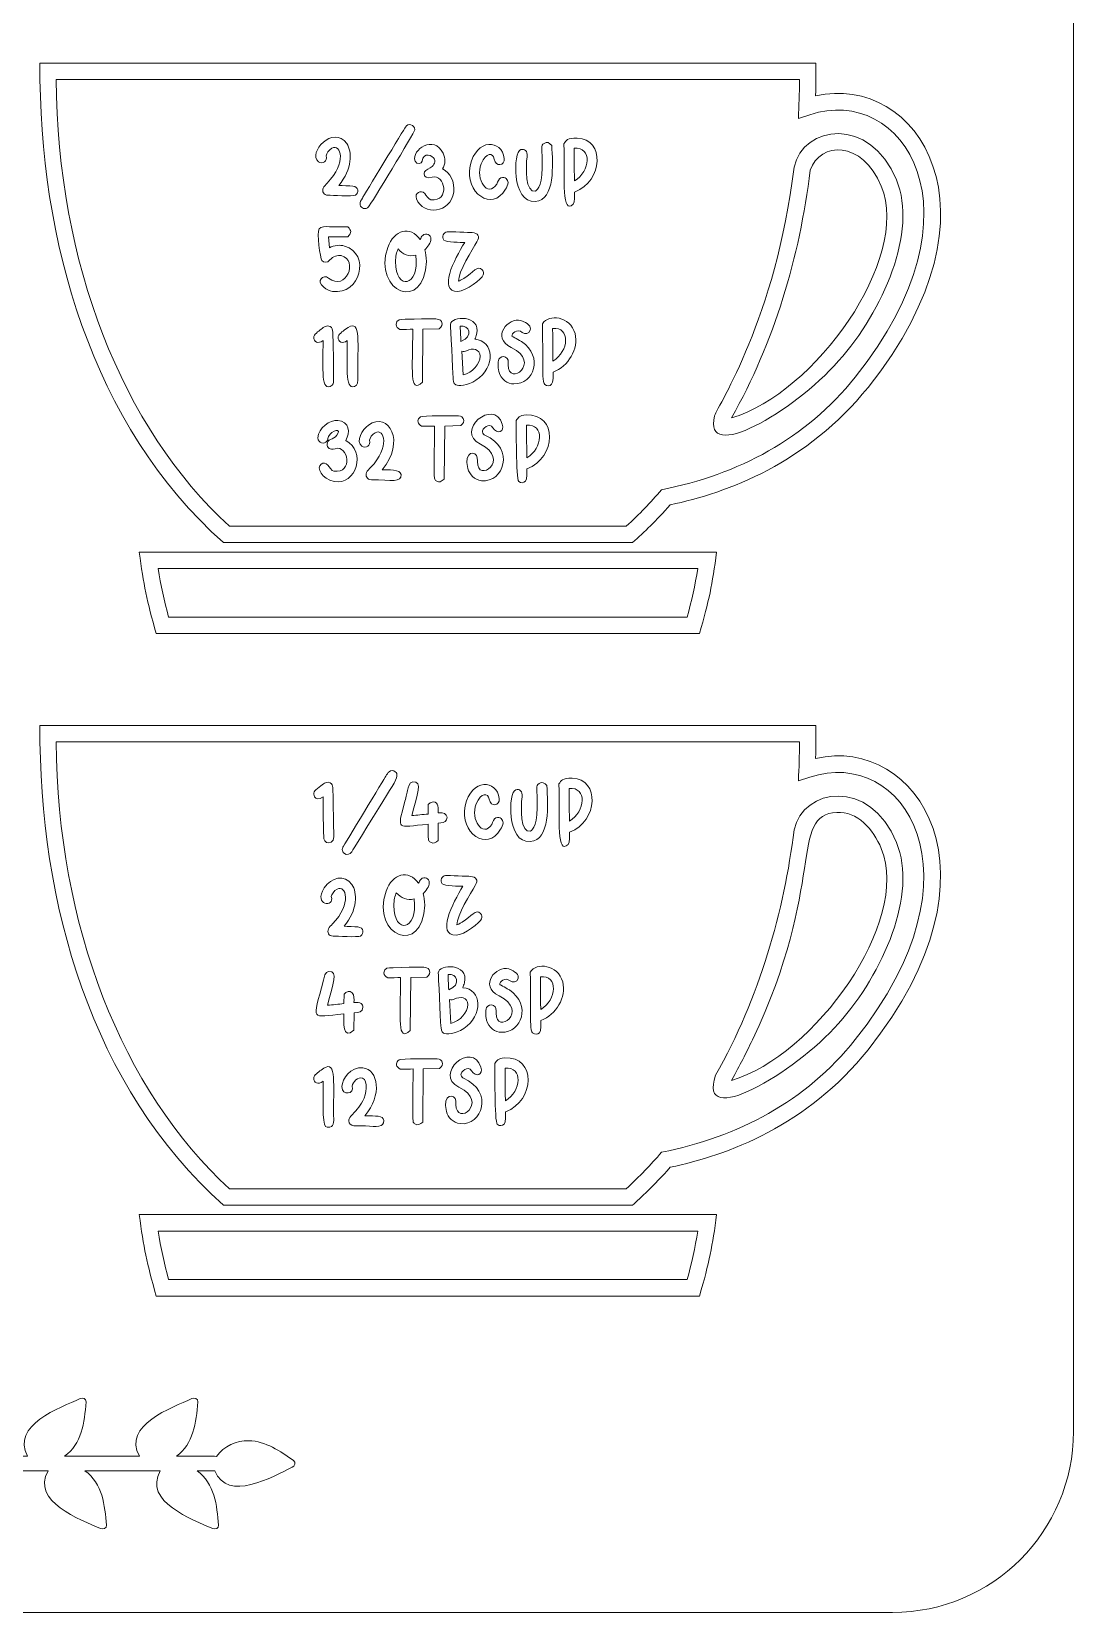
# Model space of a CAD drawing. Header units: inches. Extents: x 22.21 to 28.21, y -15.48 to -9.48.
# Drawn here: x 26.225 to 28.209, y -15.483 to -12.473 of the extents above; entities that cross this region are included whole.
import ezdxf

# ---------------------------------------------------------------- set-up
doc = ezdxf.new("R2010")
doc.units = ezdxf.units.IN
doc.header["$MEASUREMENT"] = 0
doc.layers.add('_U+0421_U+043B_U+043E_U+0439 1', color=7, linetype='Continuous')

# ---------------------------------------------------------------- blocks, each defined once
blk = doc.blocks.new('block 33')
at = {"layer": '_U+0421_U+043B_U+043E_U+0439 1', "color": 7, "lineweight": 9, "true_color": 0xffffff}
for points, knots in [([(27.2388, -12.6865), (27.2424, -12.6806), (27.2453, -12.6751), (27.264, -12.6759), (27.317, -12.677), (27.3138, -12.7576), (27.2591, -12.7786), (27.259, -12.7838), (27.2598, -12.7982), (27.2562, -12.8018), (27.2354, -12.8223), (27.2395, -12.7581), (27.2388, -12.6865)], [0, 0, 0, 0, 1, 1, 1, 2, 2, 2, 3, 3, 3, 4, 4, 4, 4]), ([(27.2587, -12.7575), (27.2896, -12.7393), (27.2926, -12.6919), (27.2582, -12.6953), (27.2582, -12.6968), (27.2586, -12.756), (27.2587, -12.7575)], [0, 0, 0, 0, 1, 1, 1, 2, 2, 2, 2])]:
    blk.add_open_spline(points, degree=3, knots=knots, dxfattribs=at)
blk = doc.blocks.new('block 39')
at = {"layer": '_U+0421_U+043B_U+043E_U+0439 1', "color": 7, "lineweight": 9, "true_color": 0xffffff}
for points, knots in [([(27.2293, -13.9055), (27.2329, -13.8996), (27.2358, -13.8941), (27.2545, -13.8949), (27.3075, -13.896), (27.3043, -13.9766), (27.2496, -13.9976), (27.2495, -14.0028), (27.2502, -14.0172), (27.2467, -14.0208), (27.2259, -14.0413), (27.23, -13.9771), (27.2293, -13.9055)], [0, 0, 0, 0, 1, 1, 1, 2, 2, 2, 3, 3, 3, 4, 4, 4, 4]), ([(27.2492, -13.9765), (27.2801, -13.9584), (27.2831, -13.9109), (27.2487, -13.9144), (27.2487, -13.9159), (27.2491, -13.975), (27.2492, -13.9765)], [0, 0, 0, 0, 1, 1, 1, 2, 2, 2, 2])]:
    blk.add_open_spline(points, degree=3, knots=knots, dxfattribs=at)
blk = doc.blocks.new('block 42')
at = {"layer": '_U+0421_U+043B_U+043E_U+0439 1', "color": 7, "lineweight": 9, "true_color": 0xffffff}
for points, knots in [([(26.9649, -12.869), (26.9663, -12.8663), (26.9675, -12.8631), (26.9697, -12.861), (26.9757, -12.8553), (26.9854, -12.8601), (26.9854, -12.8678), (26.9854, -12.8747), (26.9787, -12.8838), (26.9739, -12.8889), (26.9755, -12.8946), (26.9766, -12.9024), (26.9766, -12.9106), (26.9738, -13.0082), (26.8741, -12.9707), (26.903, -12.8839), (26.9152, -12.8504), (26.9457, -12.842), (26.9649, -12.869)], [0, 0, 0, 0, 1, 1, 1, 2, 2, 2, 3, 3, 3, 4, 4, 4, 5, 5, 5, 6, 6, 6, 6]), ([(26.9226, -12.8869), (26.9201, -12.8924), (26.9179, -12.9017), (26.9179, -12.911), (26.9179, -12.9677), (26.9646, -12.9592), (26.9564, -12.8989), (26.9433, -12.902), (26.9315, -12.8969), (26.9226, -12.8869)], [0, 0, 0, 0, 1, 1, 1, 2, 2, 2, 3, 3, 3, 3])]:
    blk.add_open_spline(points, degree=3, knots=knots, dxfattribs=at)
blk = doc.blocks.new('block 45')
at = {"layer": '_U+0421_U+043B_U+043E_U+0439 1', "color": 7, "lineweight": 9, "true_color": 0xffffff}
for points, knots in [([(26.9617, -14.0949), (26.9631, -14.0923), (26.9644, -14.089), (26.9665, -14.0869), (26.9725, -14.0812), (26.9822, -14.086), (26.9822, -14.0937), (26.9822, -14.1006), (26.9755, -14.1098), (26.9707, -14.1148), (26.9723, -14.1205), (26.9734, -14.1283), (26.9734, -14.1365), (26.9706, -14.2341), (26.8709, -14.1966), (26.8998, -14.1098), (26.912, -14.0763), (26.9425, -14.0679), (26.9617, -14.0949)], [0, 0, 0, 0, 1, 1, 1, 2, 2, 2, 3, 3, 3, 4, 4, 4, 5, 5, 5, 6, 6, 6, 6]), ([(26.9194, -14.1128), (26.9169, -14.1183), (26.9147, -14.1276), (26.9147, -14.1369), (26.9147, -14.1937), (26.9614, -14.1851), (26.9533, -14.1248), (26.9401, -14.128), (26.9283, -14.1228), (26.9194, -14.1128)], [0, 0, 0, 0, 1, 1, 1, 2, 2, 2, 3, 3, 3, 3])]:
    blk.add_open_spline(points, degree=3, knots=knots, dxfattribs=at)
blk = doc.blocks.new('block 46')
at = {"layer": '_U+0421_U+043B_U+043E_U+0439 1', "color": 7, "lineweight": 9, "true_color": 0xffffff}
for points, knots in [([(27.0478, -14.3716), (27.0311, -14.3825), (27.0144, -14.383), (27.0093, -14.3804), (27.0047, -14.3779), (27.0046, -14.3714), (27.0043, -14.3661), (27.0035, -14.3557), (26.9994, -14.2672), (26.9994, -14.2654), (26.9994, -14.2492), (27.0585, -14.2455), (27.0491, -14.2844), (27.0483, -14.2876), (27.0472, -14.2907), (27.0458, -14.2937), (27.0827, -14.296), (27.0856, -14.3466), (27.0478, -14.3716)], [0, 0, 0, 0, 1, 1, 1, 2, 2, 2, 3, 3, 3, 4, 4, 4, 5, 5, 5, 6, 6, 6, 6]), ([(27.0179, -14.2687), (27.018, -14.2734), (27.0188, -14.2868), (27.0192, -14.2979), (27.0443, -14.2879), (27.0347, -14.2655), (27.0179, -14.2687)], [0, 0, 0, 0, 1, 1, 1, 2, 2, 2, 2]), ([(27.0297, -14.3155), (27.0274, -14.3167), (27.024, -14.3172), (27.021, -14.3164), (27.021, -14.3164), (27.0233, -14.3616), (27.0233, -14.3616), (27.0413, -14.3576), (27.0555, -14.3402), (27.0556, -14.3257), (27.0556, -14.3118), (27.0411, -14.3098), (27.0297, -14.3155)], [0, 0, 0, 0, 1, 1, 1, 2, 2, 2, 3, 3, 3, 4, 4, 4, 4])]:
    blk.add_open_spline(points, degree=3, knots=knots, dxfattribs=at)
blk = doc.blocks.new('block 47')
at = {"layer": '_U+0421_U+043B_U+043E_U+0439 1', "color": 7, "lineweight": 9, "true_color": 0xffffff}
for points, knots in [([(27.1949, -14.3562), (27.1948, -14.3614), (27.1955, -14.3758), (27.192, -14.3794), (27.1883, -14.3829), (27.1837, -14.3835), (27.179, -14.3799), (27.1745, -14.3763), (27.1754, -14.3519), (27.1753, -14.3459), (27.1753, -14.3459), (27.175, -14.3039), (27.1746, -14.264), (27.1863, -14.2448), (27.227, -14.2495), (27.2365, -14.2827), (27.2439, -14.312), (27.2238, -14.345), (27.1949, -14.3562)], [0, 0, 0, 0, 1, 1, 1, 2, 2, 2, 3, 3, 3, 4, 4, 4, 5, 5, 5, 6, 6, 6, 6]), ([(27.1939, -14.2729), (27.1939, -14.2744), (27.1943, -14.3335), (27.1945, -14.335), (27.2253, -14.3169), (27.2284, -14.2695), (27.1939, -14.2729)], [0, 0, 0, 0, 1, 1, 1, 2, 2, 2, 2])]:
    blk.add_open_spline(points, degree=3, knots=knots, dxfattribs=at)
blk = doc.blocks.new('block 48')
at = {"layer": '_U+0421_U+043B_U+043E_U+0439 1', "color": 7, "lineweight": 9, "true_color": 0xffffff}
for points, knots in [([(27.1275, -14.5302), (27.1274, -14.5354), (27.1282, -14.5498), (27.1246, -14.5534), (27.121, -14.557), (27.1163, -14.5576), (27.1117, -14.5539), (27.1062, -14.5497), (27.1073, -14.4451), (27.1072, -14.4381), (27.1108, -14.4322), (27.1127, -14.4283), (27.1257, -14.4275), (27.1867, -14.4242), (27.1836, -14.5087), (27.1275, -14.5302)], [0, 0, 0, 0, 1, 1, 1, 2, 2, 2, 3, 3, 3, 4, 4, 4, 5, 5, 5, 5]), ([(27.1266, -14.447), (27.1266, -14.4485), (27.127, -14.5076), (27.1272, -14.5091), (27.1582, -14.4909), (27.1609, -14.4435), (27.1266, -14.447)], [0, 0, 0, 0, 1, 1, 1, 2, 2, 2, 2])]:
    blk.add_open_spline(points, degree=3, knots=knots, dxfattribs=at)
blk = doc.blocks.new('block 58')
at = {"layer": '_U+0421_U+043B_U+043E_U+0439 1', "color": 7, "lineweight": 9, "true_color": 0xffffff}
for points, knots in [([(27.8723, -12.7555), (27.9126, -12.8543), (27.8474, -13.0037), (27.7621, -13.1002), (27.6748, -13.1989), (27.5024, -13.2969), (27.5257, -13.2046), (27.5326, -13.1845), (27.6422, -13.0195), (27.6771, -12.7314), (27.6945, -12.6514), (27.8219, -12.6323), (27.8723, -12.7555)], [0, 0, 0, 0, 1, 1, 1, 2, 2, 2, 3, 3, 3, 4, 4, 4, 4]), ([(27.8433, -12.7673), (27.8075, -12.6796), (27.7261, -12.6827), (27.7079, -12.7369), (27.6876, -12.9033), (27.6394, -13.0639), (27.5579, -13.2088), (27.7163, -13.1618), (27.9004, -12.907), (27.8433, -12.7673)], [0, 0, 0, 0, 1, 1, 1, 2, 2, 2, 3, 3, 3, 3])]:
    blk.add_open_spline(points, degree=3, knots=knots, dxfattribs=at)
blk = doc.blocks.new('block 59')
at = {"layer": '_U+0421_U+043B_U+043E_U+0439 1', "color": 7, "lineweight": 9, "true_color": 0xffffff}
for points, knots in [([(26.2404, -12.533), (26.2404, -12.533), (27.7187, -12.533), (27.7187, -12.533), (27.7189, -12.5535), (27.7191, -12.567), (27.7183, -12.5956), (27.9101, -12.5512), (28.0893, -12.811), (27.8181, -13.1505), (27.703, -13.2946), (27.5498, -13.3516), (27.4413, -13.3741), (27.4138, -13.4052), (27.3927, -13.4252), (27.3693, -13.4462), (27.3693, -13.4462), (26.5899, -13.4462), (26.5899, -13.4462), (26.3398, -13.2237), (26.2379, -12.8704), (26.2404, -12.533)], [0, 0, 0, 0, 1, 1, 1, 2, 2, 2, 3, 3, 3, 4, 4, 4, 5, 5, 5, 6, 6, 6, 7, 7, 7, 7]), ([(27.6854, -12.6385), (27.6865, -12.6131), (27.6875, -12.5927), (27.6876, -12.5643), (27.6876, -12.5643), (26.2715, -12.5643), (26.2715, -12.5643), (26.2732, -12.9112), (26.3966, -13.229), (26.6018, -13.415), (26.6018, -13.415), (27.3573, -13.415), (27.3573, -13.415), (27.3832, -13.3914), (27.403, -13.3705), (27.4248, -13.3455), (27.5704, -13.3164), (27.6994, -13.249), (27.7936, -13.131), (28.0483, -12.8123), (27.8828, -12.572), (27.707, -12.6313), (27.707, -12.6313), (27.6854, -12.6385), (27.6854, -12.6385)], [0, 0, 0, 0, 1, 1, 1, 2, 2, 2, 3, 3, 3, 4, 4, 4, 5, 5, 5, 6, 6, 6, 7, 7, 7, 8, 8, 8, 8])]:
    blk.add_open_spline(points, degree=3, knots=knots, dxfattribs=at)
blk = doc.blocks.new('block 60')
at = {"layer": '_U+0421_U+043B_U+043E_U+0439 1', "color": 7, "lineweight": 9, "true_color": 0xffffff}
for points in [[(26.4295, -13.4643), (26.4295, -13.4643), (27.5297, -13.4643), (27.5297, -13.4643), (27.5213, -13.5255), (27.5153, -13.5572), (27.497, -13.6194), (27.497, -13.6194), (26.4621, -13.6194), (26.4621, -13.6194), (26.444, -13.5576), (26.4379, -13.5261), (26.4295, -13.4643)], [(27.4735, -13.5882), (27.4819, -13.5581), (27.4887, -13.5269), (27.4937, -13.4956), (27.4937, -13.4956), (26.4655, -13.4956), (26.4655, -13.4956), (26.4704, -13.5269), (26.4772, -13.558), (26.4856, -13.5882), (26.4856, -13.5882), (27.4735, -13.5882), (27.4735, -13.5882)]]:
    blk.add_open_spline(points, degree=3, knots=[0, 0, 0, 0, 1, 1, 1, 2, 2, 2, 3, 3, 3, 4, 4, 4, 4], dxfattribs=at)
blk = doc.blocks.new('block 67')
at = {"layer": '_U+0421_U+043B_U+043E_U+0439 1', "color": 7, "lineweight": 9, "true_color": 0xffffff}
for points in [[(27.8723, -14.0171), (27.9126, -14.1158), (27.8474, -14.2652), (27.7621, -14.3618), (27.6773, -14.4576), (27.4916, -14.5654), (27.5276, -14.4605), (27.6113, -14.3135), (27.6585, -14.1467), (27.6771, -13.993), (27.694, -13.9137), (27.8216, -13.8931), (27.8723, -14.0171)], [(27.8433, -14.0289), (27.8281, -13.9916), (27.7974, -13.9575), (27.7587, -13.96), (27.6669, -13.9637), (27.7392, -14.0974), (27.5978, -14.3928), (27.5848, -14.42), (27.5753, -14.4394), (27.5579, -14.4703), (27.7163, -14.4234), (27.9004, -14.1686), (27.8433, -14.0289)]]:
    blk.add_open_spline(points, degree=3, knots=[0, 0, 0, 0, 1, 1, 1, 2, 2, 2, 3, 3, 3, 4, 4, 4, 4], dxfattribs=at)
blk = doc.blocks.new('block 68')
at = {"layer": '_U+0421_U+043B_U+043E_U+0439 1', "color": 7, "lineweight": 9, "true_color": 0xffffff}
for points, knots in [([(26.2404, -13.7946), (26.2404, -13.7946), (27.7187, -13.7946), (27.7187, -13.7946), (27.7189, -13.8151), (27.7191, -13.8286), (27.7183, -13.8572), (27.9113, -13.8122), (28.0885, -14.0735), (27.8181, -14.4121), (27.703, -14.5562), (27.5498, -14.6132), (27.4413, -14.6356), (27.4087, -14.6725), (27.3851, -14.6936), (27.3693, -14.7078), (27.3693, -14.7078), (26.5899, -14.7078), (26.5899, -14.7078), (26.3398, -14.4852), (26.2379, -14.132), (26.2404, -13.7946)], [0, 0, 0, 0, 1, 1, 1, 2, 2, 2, 3, 3, 3, 4, 4, 4, 5, 5, 5, 6, 6, 6, 7, 7, 7, 7]), ([(27.6855, -13.9001), (27.6866, -13.873), (27.6875, -13.8533), (27.6876, -13.8258), (27.6876, -13.8258), (26.2715, -13.8258), (26.2715, -13.8258), (26.2732, -14.1727), (26.3966, -14.4905), (26.6018, -14.6765), (26.6018, -14.6765), (27.3573, -14.6765), (27.3573, -14.6765), (27.3836, -14.6526), (27.4034, -14.6316), (27.4248, -14.6071), (27.5704, -14.578), (27.6994, -14.5105), (27.7936, -14.3926), (28.0473, -14.0751), (27.8839, -13.8334), (27.707, -13.8928), (27.707, -13.8928), (27.6855, -13.9001), (27.6855, -13.9001)], [0, 0, 0, 0, 1, 1, 1, 2, 2, 2, 3, 3, 3, 4, 4, 4, 5, 5, 5, 6, 6, 6, 7, 7, 7, 8, 8, 8, 8])]:
    blk.add_open_spline(points, degree=3, knots=knots, dxfattribs=at)
blk = doc.blocks.new('block 69')
at = {"layer": '_U+0421_U+043B_U+043E_U+0439 1', "color": 7, "lineweight": 9, "true_color": 0xffffff}
for points in [[(26.4295, -14.7259), (26.4295, -14.7259), (27.5297, -14.7259), (27.5297, -14.7259), (27.5216, -14.7848), (27.5158, -14.817), (27.497, -14.881), (27.497, -14.881), (26.4621, -14.881), (26.4621, -14.881), (26.444, -14.8191), (26.4379, -14.7876), (26.4295, -14.7259)], [(27.4735, -14.8497), (27.4819, -14.8196), (27.4887, -14.7885), (27.4937, -14.7571), (27.4937, -14.7571), (26.4655, -14.7571), (26.4655, -14.7571), (26.4704, -14.7884), (26.4772, -14.8196), (26.4856, -14.8497), (26.4856, -14.8497), (27.4735, -14.8497), (27.4735, -14.8497)]]:
    blk.add_open_spline(points, degree=3, knots=[0, 0, 0, 0, 1, 1, 1, 2, 2, 2, 3, 3, 3, 4, 4, 4, 4], dxfattribs=at)
blk = doc.blocks.new('block 88')
at = {"layer": '_U+0421_U+043B_U+043E_U+0439 1', "color": 7, "lineweight": 9, "true_color": 0xffffff}
for points, knots in [([(27.0711, -13.1369), (27.0544, -13.1478), (27.0376, -13.1483), (27.0326, -13.1457), (27.0279, -13.1432), (27.0279, -13.1367), (27.0276, -13.1314), (27.0268, -13.121), (27.0227, -13.0325), (27.0227, -13.0307), (27.0227, -13.0145), (27.0817, -13.0108), (27.0724, -13.0496), (27.0716, -13.0529), (27.0705, -13.056), (27.0691, -13.059), (27.106, -13.0613), (27.1089, -13.1119), (27.0711, -13.1369)], [0, 0, 0, 0, 1, 1, 1, 2, 2, 2, 3, 3, 3, 4, 4, 4, 5, 5, 5, 6, 6, 6, 6]), ([(27.0411, -13.034), (27.0413, -13.0387), (27.042, -13.0521), (27.0425, -13.0632), (27.0676, -13.0532), (27.058, -13.0308), (27.0411, -13.034)], [0, 0, 0, 0, 1, 1, 1, 2, 2, 2, 2]), ([(27.053, -13.0808), (27.0506, -13.082), (27.0472, -13.0825), (27.0442, -13.0817), (27.0442, -13.0817), (27.0465, -13.1269), (27.0465, -13.1269), (27.0646, -13.1229), (27.0787, -13.1055), (27.0789, -13.091), (27.0789, -13.0771), (27.0644, -13.0751), (27.053, -13.0808)], [0, 0, 0, 0, 1, 1, 1, 2, 2, 2, 3, 3, 3, 4, 4, 4, 4])]:
    blk.add_open_spline(points, degree=3, knots=knots, dxfattribs=at)
blk = doc.blocks.new('block 89')
at = {"layer": '_U+0421_U+043B_U+043E_U+0439 1', "color": 7, "lineweight": 9, "true_color": 0xffffff}
for points, knots in [([(27.2182, -13.1215), (27.218, -13.1267), (27.2188, -13.1411), (27.2153, -13.1447), (27.2116, -13.1482), (27.2069, -13.1488), (27.2023, -13.1452), (27.1978, -13.1416), (27.1987, -13.1172), (27.1986, -13.1112), (27.1986, -13.1112), (27.1982, -13.0692), (27.1979, -13.0293), (27.2096, -13.0101), (27.2503, -13.0148), (27.2598, -13.048), (27.2671, -13.0773), (27.2471, -13.1103), (27.2182, -13.1215)], [0, 0, 0, 0, 1, 1, 1, 2, 2, 2, 3, 3, 3, 4, 4, 4, 5, 5, 5, 6, 6, 6, 6]), ([(27.2172, -13.0382), (27.2172, -13.0397), (27.2176, -13.0988), (27.2178, -13.1003), (27.2486, -13.0822), (27.2517, -13.0348), (27.2172, -13.0382)], [0, 0, 0, 0, 1, 1, 1, 2, 2, 2, 2])]:
    blk.add_open_spline(points, degree=3, knots=knots, dxfattribs=at)
blk = doc.blocks.new('block 90')
at = {"layer": '_U+0421_U+043B_U+043E_U+0439 1', "color": 7, "lineweight": 9, "true_color": 0xffffff}
for points, knots in [([(27.1683, -13.3058), (27.1682, -13.311), (27.169, -13.3254), (27.1654, -13.329), (27.1618, -13.3326), (27.1571, -13.3332), (27.1525, -13.3295), (27.147, -13.3253), (27.1481, -13.2207), (27.148, -13.2137), (27.1516, -13.2078), (27.1535, -13.2039), (27.1665, -13.2031), (27.2275, -13.1998), (27.2244, -13.2842), (27.1683, -13.3058)], [0, 0, 0, 0, 1, 1, 1, 2, 2, 2, 3, 3, 3, 4, 4, 4, 5, 5, 5, 5]), ([(27.1674, -13.2226), (27.1674, -13.224), (27.1678, -13.2832), (27.168, -13.2847), (27.199, -13.2665), (27.2017, -13.2191), (27.1674, -13.2226)], [0, 0, 0, 0, 1, 1, 1, 2, 2, 2, 2])]:
    blk.add_open_spline(points, degree=3, knots=knots, dxfattribs=at)

msp = doc.modelspace()

# ---------------------------------------------------------------- linework, layer by layer
at = {"layer": '_U+0421_U+043B_U+043E_U+0439 1', "color": 1, "lineweight": 9, "true_color": 0xff0000}
msp.add_open_spline([(22.2094, -9.8278), (22.2094, -9.8278), (22.2094, -15.1389), (22.2094, -15.1389), (22.2094, -15.3291), (22.3636, -15.4833), (22.5538, -15.4833), (22.5538, -15.4833), (27.8649, -15.4833), (27.8649, -15.4833), (28.0551, -15.4833), (28.2094, -15.3291), (28.2094, -15.1389), (28.2094, -15.1389), (28.2094, -9.8278), (28.2094, -9.8278), (28.2094, -9.6375), (28.0551, -9.4833), (27.8649, -9.4833), (27.8649, -9.4833), (22.5538, -9.4833), (22.5538, -9.4833), (22.3636, -9.4833), (22.2094, -9.6375), (22.2094, -9.8278)], degree=3, knots=[0, 0, 0, 0, 1, 1, 1, 2, 2, 2, 3, 3, 3, 4, 4, 4, 5, 5, 5, 6, 6, 6, 7, 7, 7, 8, 8, 8, 8], dxfattribs=at)
at = {"layer": '_U+0421_U+043B_U+043E_U+0439 1', "color": 7, "lineweight": 9, "true_color": 0xffffff}
for points, knots in [([(26.7856, -12.7095), (26.7861, -12.7057), (26.7907, -12.6982), (26.7966, -12.6951), (26.8137, -12.6862), (26.8255, -12.7225), (26.7877, -12.7616), (26.7855, -12.7639), (26.7813, -12.768), (26.78, -12.771), (26.7773, -12.777), (26.7806, -12.7847), (26.7892, -12.7847), (26.7957, -12.7847), (26.8363, -12.7873), (26.8414, -12.7845), (26.8483, -12.7798), (26.8478, -12.7685), (26.8363, -12.7672), (26.8302, -12.7666), (26.8165, -12.7662), (26.8098, -12.7659), (26.8358, -12.735), (26.8355, -12.7018), (26.8249, -12.6864), (26.7989, -12.6493), (26.7501, -12.7043), (26.7709, -12.7208), (26.7784, -12.7261), (26.789, -12.7196), (26.7856, -12.7095)], [0, 0, 0, 0, 1, 1, 1, 2, 2, 2, 3, 3, 3, 4, 4, 4, 5, 5, 5, 6, 6, 6, 7, 7, 7, 8, 8, 8, 9, 9, 9, 10, 10, 10, 10]), ([(26.8665, -12.807), (26.8693, -12.8039), (26.954, -12.6656), (26.9544, -12.6598), (26.9544, -12.6496), (26.9411, -12.6469), (26.937, -12.6547), (26.9351, -12.6571), (26.8563, -12.7874), (26.8547, -12.79), (26.8521, -12.7942), (26.8496, -12.798), (26.8503, -12.8027), (26.8521, -12.8101), (26.8612, -12.8124), (26.8665, -12.807)], [0, 0, 0, 0, 1, 1, 1, 2, 2, 2, 3, 3, 3, 4, 4, 4, 5, 5, 5, 5]), ([(26.9686, -12.7199), (26.9711, -12.7008), (26.9884, -12.7093), (26.9921, -12.716), (26.9949, -12.7228), (26.989, -12.7297), (26.984, -12.7327), (26.978, -12.7365), (26.9721, -12.7376), (26.9723, -12.7434), (26.9727, -12.7501), (26.9771, -12.7531), (26.9874, -12.7503), (27.0123, -12.7427), (27.0227, -12.7978), (26.985, -12.7932), (26.9809, -12.7927), (26.9761, -12.7845), (26.9735, -12.7815), (26.9663, -12.773), (26.9536, -12.7806), (26.9577, -12.7914), (26.97, -12.8239), (27.0235, -12.8195), (27.0287, -12.7788), (27.0312, -12.759), (27.0221, -12.7423), (27.0074, -12.7345), (27.0134, -12.7254), (27.0135, -12.7149), (27.0085, -12.7044), (26.9917, -12.6692), (26.9474, -12.6975), (26.9552, -12.7195), (26.9578, -12.7267), (26.968, -12.7249), (26.9686, -12.7199)], [0, 0, 0, 0, 1, 1, 1, 2, 2, 2, 3, 3, 3, 4, 4, 4, 5, 5, 5, 6, 6, 6, 7, 7, 7, 8, 8, 8, 9, 9, 9, 10, 10, 10, 11, 11, 11, 12, 12, 12, 12]), ([(27.1274, -12.7731), (27.1295, -12.7696), (27.1323, -12.7646), (27.1323, -12.7605), (27.1323, -12.7549), (27.1269, -12.7483), (27.1187, -12.7514), (27.1139, -12.7531), (27.1135, -12.759), (27.1106, -12.7636), (27.0937, -12.7904), (27.0695, -12.7545), (27.0811, -12.7246), (27.0901, -12.7024), (27.1038, -12.7031), (27.1058, -12.7159), (27.1086, -12.7315), (27.126, -12.7285), (27.125, -12.7144), (27.1209, -12.6786), (27.0718, -12.6748), (27.0598, -12.7286), (27.0491, -12.7797), (27.1023, -12.8176), (27.1274, -12.7731)], [0, 0, 0, 0, 1, 1, 1, 2, 2, 2, 3, 3, 3, 4, 4, 4, 5, 5, 5, 6, 6, 6, 7, 7, 7, 8, 8, 8, 8]), ([(27.184, -12.7964), (27.2227, -12.7934), (27.2174, -12.7263), (27.2156, -12.6896), (27.2108, -12.6849), (27.2071, -12.6818), (27.2008, -12.6858), (27.1939, -12.6903), (27.1974, -12.6934), (27.1974, -12.7324), (27.1974, -12.7715), (27.1845, -12.7766), (27.1845, -12.7766), (27.1651, -12.7818), (27.1658, -12.7313), (27.1685, -12.7112), (27.17, -12.6999), (27.1635, -12.6959), (27.1563, -12.6978), (27.1424, -12.7015), (27.1383, -12.8001), (27.184, -12.7964)], [0, 0, 0, 0, 1, 1, 1, 2, 2, 2, 3, 3, 3, 4, 4, 4, 5, 5, 5, 6, 6, 6, 7, 7, 7, 7]), ([(26.8207, -12.8813), (26.8207, -12.8813), (26.8207, -12.8813), (26.8207, -12.8813), (26.8121, -12.879), (26.8017, -12.8796), (26.7918, -12.8847), (26.7918, -12.8847), (26.7902, -12.864), (26.7902, -12.864), (26.7902, -12.864), (26.827, -12.8637), (26.8271, -12.8637), (26.835, -12.8547), (26.8338, -12.8524), (26.8271, -12.8448), (26.8008, -12.8447), (26.792, -12.8446), (26.792, -12.8446), (26.7848, -12.8446), (26.7758, -12.8432), (26.7721, -12.8488), (26.7677, -12.8555), (26.7743, -12.9051), (26.7774, -12.9089), (26.7809, -12.9133), (26.7876, -12.9139), (26.7927, -12.9078), (26.7985, -12.9011), (26.8078, -12.8983), (26.8142, -12.8996), (26.8482, -12.9079), (26.8233, -12.9687), (26.7904, -12.9424), (26.7799, -12.9336), (26.7654, -12.9483), (26.7813, -12.96), (26.7862, -12.9638), (26.7917, -12.9664), (26.7979, -12.9677), (26.851, -12.9759), (26.871, -12.8961), (26.8207, -12.8813)], [0, 0, 0, 0, 1, 1, 1, 2, 2, 2, 3, 3, 3, 4, 4, 4, 5, 5, 5, 6, 6, 6, 7, 7, 7, 8, 8, 8, 9, 9, 9, 10, 10, 10, 11, 11, 11, 12, 12, 12, 13, 13, 13, 14, 14, 14, 14]), ([(27.0102, -12.8699), (27.0142, -12.8747), (27.0427, -12.8742), (27.0496, -12.8745), (27.0295, -12.9076), (26.9981, -12.9679), (27.0368, -12.9679), (27.0518, -12.9672), (27.0824, -12.9436), (27.0851, -12.9365), (27.0863, -12.9335), (27.0856, -12.9294), (27.0829, -12.9266), (27.0741, -12.9174), (27.0665, -12.9312), (27.0478, -12.9431), (27.0429, -12.9462), (27.0398, -12.9476), (27.0377, -12.9482), (27.0377, -12.9303), (27.064, -12.8878), (27.0729, -12.8733), (27.0792, -12.8628), (27.075, -12.8566), (27.0641, -12.8558), (27.0583, -12.8555), (27.0221, -12.854), (27.0165, -12.8542), (27.0089, -12.8546), (27.0049, -12.8643), (27.0102, -12.8699)], [0, 0, 0, 0, 1, 1, 1, 2, 2, 2, 3, 3, 3, 4, 4, 4, 5, 5, 5, 6, 6, 6, 7, 7, 7, 8, 8, 8, 9, 9, 9, 10, 10, 10, 10]), ([(26.7797, -13.0614), (26.7802, -13.1167), (26.7747, -13.1611), (26.797, -13.1466), (26.8004, -13.1434), (26.7999, -13.1377), (26.7999, -13.1326), (26.7999, -13.1199), (26.7991, -13.0585), (26.7984, -13.0456), (26.7981, -13.0408), (26.7977, -13.0368), (26.7933, -13.0348), (26.7867, -13.0313), (26.7819, -13.0354), (26.776, -13.0399), (26.7708, -13.0439), (26.762, -13.0496), (26.762, -13.0556), (26.762, -13.0633), (26.7698, -13.0688), (26.7797, -13.0614)], [0, 0, 0, 0, 1, 1, 1, 2, 2, 2, 3, 3, 3, 4, 4, 4, 5, 5, 5, 6, 6, 6, 7, 7, 7, 7]), ([(26.8224, -13.0399), (26.8171, -13.0439), (26.8083, -13.0496), (26.8083, -13.0556), (26.8083, -13.0634), (26.8162, -13.0687), (26.826, -13.0614), (26.8265, -13.1167), (26.821, -13.1611), (26.8433, -13.1466), (26.8474, -13.1427), (26.8462, -13.1299), (26.8462, -13.1238), (26.8457, -13.0554), (26.8519, -13.0172), (26.8224, -13.0399)], [0, 0, 0, 0, 1, 1, 1, 2, 2, 2, 3, 3, 3, 4, 4, 4, 5, 5, 5, 5]), ([(26.9691, -13.1408), (26.9691, -13.1408), (26.9702, -13.0397), (26.9702, -13.0397), (26.9702, -13.0397), (27.001, -13.039), (27.001, -13.039), (27.0058, -13.0343), (27.008, -13.0319), (27.0053, -13.0251), (27.0015, -13.0174), (26.9856, -13.0199), (26.9365, -13.0209), (26.9274, -13.021), (26.9194, -13.0207), (26.9191, -13.0305), (26.9191, -13.0355), (26.9223, -13.0374), (26.9262, -13.0403), (26.9302, -13.0402), (26.9468, -13.0398), (26.9507, -13.0397), (26.9506, -13.1196), (26.9438, -13.1632), (26.9691, -13.1408)], [0, 0, 0, 0, 1, 1, 1, 2, 2, 2, 3, 3, 3, 4, 4, 4, 5, 5, 5, 6, 6, 6, 7, 7, 7, 8, 8, 8, 8]), ([(27.1581, -13.0633), (27.1554, -13.0615), (27.1398, -13.0532), (27.1397, -13.053), (27.1385, -13.0478), (27.1496, -13.038), (27.1594, -13.046), (27.1642, -13.0499), (27.1725, -13.049), (27.1745, -13.0418), (27.1772, -13.0346), (27.1696, -13.0276), (27.1567, -13.0234), (27.1333, -13.0162), (27.0988, -13.0548), (27.1384, -13.0744), (27.1976, -13.1036), (27.1326, -13.1506), (27.1326, -13.1075), (27.1326, -13.1009), (27.1333, -13.0959), (27.1277, -13.0929), (27.1225, -13.0901), (27.117, -13.0927), (27.1146, -13.097), (27.1133, -13.0998), (27.1132, -13.1045), (27.1132, -13.1075), (27.1132, -13.1164), (27.1146, -13.1206), (27.1146, -13.1206), (27.1185, -13.1353), (27.1311, -13.144), (27.1433, -13.144), (27.1815, -13.144), (27.2007, -13.0927), (27.1581, -13.0633)], [0, 0, 0, 0, 1, 1, 1, 2, 2, 2, 3, 3, 3, 4, 4, 4, 5, 5, 5, 6, 6, 6, 7, 7, 7, 8, 8, 8, 9, 9, 9, 10, 10, 10, 11, 11, 11, 12, 12, 12, 12]), ([(27.088, -13.2414), (27.0869, -13.2408), (27.0842, -13.2386), (27.0833, -13.2354), (27.0822, -13.2302), (27.097, -13.2164), (27.1033, -13.2273), (27.1111, -13.2408), (27.1269, -13.2354), (27.1212, -13.2204), (27.1053, -13.1698), (27.0294, -13.2339), (27.0795, -13.2588), (27.1386, -13.2878), (27.0738, -13.3348), (27.0738, -13.2919), (27.0738, -13.2901), (27.0738, -13.2868), (27.0736, -13.285), (27.0726, -13.2711), (27.0469, -13.2702), (27.0557, -13.3049), (27.059, -13.3171), (27.0681, -13.3261), (27.0816, -13.3282), (27.1241, -13.3328), (27.1463, -13.2673), (27.088, -13.2414)], [0, 0, 0, 0, 1, 1, 1, 2, 2, 2, 3, 3, 3, 4, 4, 4, 5, 5, 5, 6, 6, 6, 7, 7, 7, 8, 8, 8, 9, 9, 9, 9]), ([(26.8229, -13.2516), (26.8329, -13.2362), (26.8295, -13.2154), (26.808, -13.2136), (26.7924, -13.2119), (26.771, -13.2277), (26.7701, -13.2465), (26.7701, -13.2572), (26.7825, -13.2602), (26.7875, -13.2526), (26.7895, -13.2495), (26.789, -13.2468), (26.7904, -13.244), (26.7962, -13.2314), (26.8168, -13.2277), (26.8063, -13.2416), (26.7991, -13.2509), (26.7876, -13.2485), (26.7876, -13.2588), (26.7876, -13.2656), (26.7926, -13.2701), (26.8029, -13.2673), (26.8277, -13.2597), (26.838, -13.3148), (26.8005, -13.3102), (26.7964, -13.3097), (26.7916, -13.3015), (26.7891, -13.2985), (26.7852, -13.294), (26.7802, -13.2939), (26.7761, -13.2967), (26.7668, -13.303), (26.777, -13.3252), (26.8012, -13.3297), (26.8433, -13.3376), (26.8624, -13.2723), (26.8229, -13.2516)], [0, 0, 0, 0, 1, 1, 1, 2, 2, 2, 3, 3, 3, 4, 4, 4, 5, 5, 5, 6, 6, 6, 7, 7, 7, 8, 8, 8, 9, 9, 9, 10, 10, 10, 11, 11, 11, 12, 12, 12, 12]), ([(26.8925, -13.3076), (26.9376, -13.2539), (26.9055, -13.1961), (26.8662, -13.2222), (26.8539, -13.2312), (26.8418, -13.2531), (26.8535, -13.2625), (26.8611, -13.2678), (26.8717, -13.2613), (26.8683, -13.2511), (26.8688, -13.2474), (26.8734, -13.2399), (26.8792, -13.2368), (26.8963, -13.2279), (26.9082, -13.2642), (26.8704, -13.3032), (26.8681, -13.3056), (26.864, -13.3097), (26.8627, -13.3126), (26.86, -13.3187), (26.8633, -13.3264), (26.8719, -13.3264), (26.911, -13.3264), (26.9294, -13.3328), (26.9283, -13.3166), (26.9276, -13.3059), (26.9036, -13.3081), (26.8925, -13.3076)], [0, 0, 0, 0, 1, 1, 1, 2, 2, 2, 3, 3, 3, 4, 4, 4, 5, 5, 5, 6, 6, 6, 7, 7, 7, 8, 8, 8, 9, 9, 9, 9]), ([(27.0467, -13.2095), (27.0444, -13.2047), (27.0394, -13.2047), (27.0339, -13.2046), (27.0299, -13.2045), (26.9686, -13.2044), (26.9652, -13.2067), (26.9594, -13.2104), (26.9587, -13.2182), (26.9647, -13.2225), (26.9647, -13.2225), (26.9676, -13.2246), (26.9676, -13.2246), (26.9716, -13.2245), (26.9882, -13.2241), (26.9921, -13.2241), (26.9921, -13.2288), (26.9912, -13.3187), (26.992, -13.3233), (26.9926, -13.3262), (26.9936, -13.3273), (26.9955, -13.3288), (27.001, -13.3327), (27.0054, -13.3296), (27.0105, -13.3252), (27.0105, -13.3252), (27.0116, -13.2241), (27.0116, -13.2241), (27.0116, -13.2241), (27.0424, -13.2234), (27.0424, -13.2234), (27.0472, -13.2186), (27.0494, -13.2162), (27.0467, -13.2095)], [0, 0, 0, 0, 1, 1, 1, 2, 2, 2, 3, 3, 3, 4, 4, 4, 5, 5, 5, 6, 6, 6, 7, 7, 7, 8, 8, 8, 9, 9, 9, 10, 10, 10, 11, 11, 11, 11]), ([(26.7797, -13.9304), (26.7797, -13.934), (26.7808, -14.007), (26.7813, -14.0105), (26.7827, -14.0163), (26.7888, -14.0198), (26.7951, -14.0168), (26.8023, -14.0121), (26.8001, -14.0056), (26.7997, -13.9799), (26.7994, -13.9615), (26.799, -13.9257), (26.7984, -13.9145), (26.7982, -13.9116), (26.7979, -13.9079), (26.7959, -13.9057), (26.7931, -13.9025), (26.7878, -13.9011), (26.7825, -13.9042), (26.779, -13.9064), (26.7648, -13.917), (26.7628, -13.9207), (26.7614, -13.924), (26.7619, -13.927), (26.7637, -13.93), (26.7665, -13.9344), (26.7723, -13.9359), (26.7797, -13.9304)], [0, 0, 0, 0, 1, 1, 1, 2, 2, 2, 3, 3, 3, 4, 4, 4, 5, 5, 5, 6, 6, 6, 7, 7, 7, 8, 8, 8, 9, 9, 9, 9]), ([(26.8284, -14.0396), (26.8333, -14.0385), (26.836, -14.0324), (26.8391, -14.0274), (26.9172, -13.9005), (26.9276, -13.891), (26.9173, -13.8824), (26.914, -13.8798), (26.9095, -13.8795), (26.9055, -13.8826), (26.9033, -13.8843), (26.9011, -13.8882), (26.8996, -13.8906), (26.8979, -13.8934), (26.8189, -14.0232), (26.8176, -14.0264), (26.8162, -14.0294), (26.8164, -14.0306), (26.8167, -14.0327), (26.8178, -14.0374), (26.8222, -14.041), (26.8284, -14.0396)], [0, 0, 0, 0, 1, 1, 1, 2, 2, 2, 3, 3, 3, 4, 4, 4, 5, 5, 5, 6, 6, 6, 7, 7, 7, 7]), ([(26.9799, -13.9824), (26.9799, -13.9856), (26.9797, -14.0097), (26.9809, -14.0125), (26.9816, -14.0143), (26.9829, -14.0158), (26.9844, -14.0169), (26.9907, -14.0208), (26.9944, -14.0175), (26.9991, -14.0132), (26.9991, -14.0132), (26.9993, -13.9804), (26.9993, -13.9804), (27.0056, -13.9797), (27.013, -13.9797), (27.0152, -13.9739), (27.018, -13.9676), (27.0137, -13.961), (27.0069, -13.9605), (27.0052, -13.9605), (27.0038, -13.9605), (26.9992, -13.961), (26.9992, -13.9582), (26.9993, -13.9544), (26.9991, -13.9515), (26.9985, -13.9407), (26.9908, -13.9351), (26.9802, -13.9449), (26.9802, -13.9449), (26.98, -13.963), (26.98, -13.963), (26.97, -13.964), (26.9585, -13.9652), (26.9489, -13.966), (26.9591, -13.9242), (26.9706, -13.9005), (26.9508, -13.902), (26.9439, -13.9025), (26.9427, -13.9118), (26.9409, -13.9185), (26.9392, -13.9252), (26.9372, -13.9329), (26.935, -13.9415), (26.9213, -13.9962), (26.9188, -13.9878), (26.9799, -13.9824)], [0, 0, 0, 0, 1, 1, 1, 2, 2, 2, 3, 3, 3, 4, 4, 4, 5, 5, 5, 6, 6, 6, 7, 7, 7, 8, 8, 8, 9, 9, 9, 10, 10, 10, 11, 11, 11, 12, 12, 12, 13, 13, 13, 14, 14, 14, 15, 15, 15, 15]), ([(27.1179, -13.9921), (27.12, -13.9886), (27.1228, -13.9837), (27.1228, -13.9796), (27.1228, -13.9739), (27.1174, -13.9673), (27.1092, -13.9704), (27.1044, -13.9722), (27.104, -13.978), (27.1011, -13.9827), (27.0842, -14.0094), (27.06, -13.9736), (27.0716, -13.9436), (27.0806, -13.9214), (27.0943, -13.9221), (27.0963, -13.935), (27.0991, -13.9505), (27.1165, -13.9475), (27.1155, -13.9335), (27.1114, -13.8977), (27.0623, -13.8938), (27.0503, -13.9476), (27.0396, -13.9987), (27.0928, -14.0366), (27.1179, -13.9921)], [0, 0, 0, 0, 1, 1, 1, 2, 2, 2, 3, 3, 3, 4, 4, 4, 5, 5, 5, 6, 6, 6, 7, 7, 7, 8, 8, 8, 8]), ([(27.1744, -14.0154), (27.2132, -14.0124), (27.2079, -13.9453), (27.2061, -13.9087), (27.2013, -13.9039), (27.1976, -13.9009), (27.1913, -13.9048), (27.1844, -13.9093), (27.1879, -13.9125), (27.1879, -13.9514), (27.1879, -13.9905), (27.175, -13.9956), (27.175, -13.9956), (27.1556, -14.0009), (27.1563, -13.9503), (27.159, -13.9302), (27.1605, -13.9189), (27.154, -13.9149), (27.1468, -13.9168), (27.1329, -13.9205), (27.1288, -14.0192), (27.1744, -14.0154)], [0, 0, 0, 0, 1, 1, 1, 2, 2, 2, 3, 3, 3, 4, 4, 4, 5, 5, 5, 6, 6, 6, 7, 7, 7, 7]), ([(26.7955, -14.1203), (26.796, -14.1165), (26.8006, -14.109), (26.8065, -14.1059), (26.8236, -14.097), (26.8354, -14.1334), (26.7976, -14.1724), (26.7954, -14.1747), (26.7912, -14.1788), (26.79, -14.1818), (26.7872, -14.1878), (26.7905, -14.1955), (26.7991, -14.1955), (26.8055, -14.1955), (26.8462, -14.1981), (26.8513, -14.1953), (26.8582, -14.1906), (26.8577, -14.1793), (26.8462, -14.178), (26.8404, -14.1775), (26.8261, -14.177), (26.8198, -14.1767), (26.8457, -14.1458), (26.8454, -14.1126), (26.8348, -14.0972), (26.821, -14.0775), (26.7948, -14.0832), (26.7819, -14.1038), (26.7604, -14.1382), (26.8025, -14.1412), (26.7955, -14.1203)], [0, 0, 0, 0, 1, 1, 1, 2, 2, 2, 3, 3, 3, 4, 4, 4, 5, 5, 5, 6, 6, 6, 7, 7, 7, 8, 8, 8, 9, 9, 9, 10, 10, 10, 10]), ([(27.007, -14.0958), (27.0111, -14.1006), (27.0395, -14.1002), (27.0464, -14.1004), (27.0263, -14.1335), (26.9949, -14.1938), (27.0337, -14.1938), (27.0486, -14.1931), (27.0792, -14.1696), (27.0819, -14.1624), (27.0831, -14.1594), (27.0824, -14.1553), (27.0797, -14.1525), (27.0709, -14.1433), (27.0633, -14.1572), (27.0446, -14.169), (27.0397, -14.1722), (27.0366, -14.1735), (27.0346, -14.1742), (27.0346, -14.1562), (27.0609, -14.1137), (27.0697, -14.0992), (27.076, -14.0887), (27.0718, -14.0825), (27.061, -14.0818), (27.0551, -14.0814), (27.0189, -14.0799), (27.0133, -14.0802), (27.0057, -14.0805), (27.0017, -14.0902), (27.007, -14.0958)], [0, 0, 0, 0, 1, 1, 1, 2, 2, 2, 3, 3, 3, 4, 4, 4, 5, 5, 5, 6, 6, 6, 7, 7, 7, 8, 8, 8, 9, 9, 9, 10, 10, 10, 10]), ([(26.8194, -14.3435), (26.8196, -14.3574), (26.816, -14.3952), (26.8386, -14.3743), (26.8386, -14.3743), (26.8388, -14.3415), (26.8388, -14.3415), (26.8476, -14.3405), (26.8556, -14.3404), (26.8556, -14.3311), (26.8556, -14.3253), (26.852, -14.3205), (26.8387, -14.3221), (26.8387, -14.316), (26.8395, -14.3076), (26.8354, -14.3035), (26.83, -14.2986), (26.8247, -14.3015), (26.8197, -14.3061), (26.8197, -14.3061), (26.8195, -14.3241), (26.8195, -14.3241), (26.8095, -14.3251), (26.7979, -14.3263), (26.7884, -14.3272), (26.7987, -14.285), (26.81, -14.2616), (26.7903, -14.2631), (26.7834, -14.2637), (26.7821, -14.2729), (26.7804, -14.2796), (26.7592, -14.3611), (26.7552, -14.3492), (26.8194, -14.3435)], [0, 0, 0, 0, 1, 1, 1, 2, 2, 2, 3, 3, 3, 4, 4, 4, 5, 5, 5, 6, 6, 6, 7, 7, 7, 8, 8, 8, 9, 9, 9, 10, 10, 10, 11, 11, 11, 11]), ([(26.9458, -14.3755), (26.9458, -14.3755), (26.9469, -14.2744), (26.9469, -14.2744), (26.9469, -14.2744), (26.9777, -14.2737), (26.9777, -14.2737), (26.9825, -14.269), (26.9848, -14.2666), (26.9821, -14.2598), (26.9782, -14.2521), (26.9623, -14.2546), (26.9132, -14.2556), (26.9041, -14.2557), (26.8962, -14.2554), (26.8958, -14.2652), (26.8958, -14.2703), (26.899, -14.2721), (26.9029, -14.275), (26.9069, -14.2749), (26.9235, -14.2745), (26.9274, -14.2744), (26.9273, -14.3543), (26.9205, -14.3979), (26.9458, -14.3755)], [0, 0, 0, 0, 1, 1, 1, 2, 2, 2, 3, 3, 3, 4, 4, 4, 5, 5, 5, 6, 6, 6, 7, 7, 7, 8, 8, 8, 8]), ([(27.1348, -14.298), (27.1321, -14.2962), (27.1165, -14.2879), (27.1164, -14.2877), (27.1152, -14.2825), (27.1263, -14.2727), (27.1361, -14.2807), (27.1409, -14.2846), (27.1493, -14.2837), (27.1513, -14.2765), (27.1539, -14.2693), (27.1463, -14.2623), (27.1335, -14.2581), (27.11, -14.2509), (27.0755, -14.2895), (27.1151, -14.3091), (27.1743, -14.3383), (27.1093, -14.3853), (27.1093, -14.3422), (27.1093, -14.3356), (27.11, -14.3306), (27.1044, -14.3276), (27.0992, -14.3248), (27.0937, -14.3274), (27.0914, -14.3317), (27.09, -14.3345), (27.09, -14.3392), (27.09, -14.3422), (27.09, -14.3511), (27.0913, -14.3553), (27.0913, -14.3553), (27.0952, -14.37), (27.1078, -14.3787), (27.12, -14.3787), (27.1582, -14.3787), (27.1774, -14.3274), (27.1348, -14.298)], [0, 0, 0, 0, 1, 1, 1, 2, 2, 2, 3, 3, 3, 4, 4, 4, 5, 5, 5, 6, 6, 6, 7, 7, 7, 8, 8, 8, 9, 9, 9, 10, 10, 10, 11, 11, 11, 12, 12, 12, 12]), ([(27.0472, -14.4658), (27.0461, -14.4653), (27.0434, -14.463), (27.0425, -14.4599), (27.0414, -14.4546), (27.0562, -14.4408), (27.0625, -14.4518), (27.0703, -14.4653), (27.0861, -14.4598), (27.0804, -14.4448), (27.0645, -14.3942), (26.9886, -14.4583), (27.0387, -14.4832), (27.0978, -14.5123), (27.033, -14.5593), (27.033, -14.5163), (27.033, -14.5145), (27.033, -14.5112), (27.0328, -14.5094), (27.0318, -14.4956), (27.0061, -14.4946), (27.0149, -14.5294), (27.0182, -14.5415), (27.0273, -14.5505), (27.0408, -14.5526), (27.0833, -14.5572), (27.1055, -14.4917), (27.0472, -14.4658)], [0, 0, 0, 0, 1, 1, 1, 2, 2, 2, 3, 3, 3, 4, 4, 4, 5, 5, 5, 6, 6, 6, 7, 7, 7, 8, 8, 8, 9, 9, 9, 9]), ([(26.776, -14.4505), (26.7708, -14.4545), (26.762, -14.4602), (26.762, -14.4662), (26.762, -14.474), (26.7699, -14.4793), (26.7797, -14.472), (26.7804, -14.5513), (26.7783, -14.5617), (26.7925, -14.5593), (26.8023, -14.5576), (26.7999, -14.5448), (26.7999, -14.5344), (26.7994, -14.466), (26.8056, -14.4278), (26.776, -14.4505)], [0, 0, 0, 0, 1, 1, 1, 2, 2, 2, 3, 3, 3, 4, 4, 4, 5, 5, 5, 5]), ([(26.8595, -14.5376), (26.8928, -14.498), (26.8854, -14.4503), (26.8556, -14.4461), (26.8328, -14.4435), (26.8158, -14.4675), (26.8158, -14.4821), (26.8158, -14.5005), (26.8404, -14.4964), (26.8353, -14.4812), (26.8363, -14.4733), (26.847, -14.4627), (26.855, -14.4659), (26.8669, -14.4715), (26.8617, -14.4966), (26.8556, -14.509), (26.8497, -14.5217), (26.841, -14.5288), (26.8326, -14.5385), (26.8294, -14.5422), (26.8289, -14.5443), (26.8289, -14.5474), (26.8296, -14.5595), (26.8429, -14.5563), (26.8606, -14.557), (26.8816, -14.5579), (26.8963, -14.561), (26.8953, -14.5466), (26.8947, -14.5364), (26.8801, -14.5385), (26.8595, -14.5376)], [0, 0, 0, 0, 1, 1, 1, 2, 2, 2, 3, 3, 3, 4, 4, 4, 5, 5, 5, 6, 6, 6, 7, 7, 7, 8, 8, 8, 9, 9, 9, 10, 10, 10, 10]), ([(27.0059, -14.4339), (27.0036, -14.4291), (26.9986, -14.4291), (26.9931, -14.429), (26.9891, -14.429), (26.9278, -14.4288), (26.9245, -14.4312), (26.9186, -14.4349), (26.9179, -14.4426), (26.9239, -14.447), (26.9239, -14.447), (26.9268, -14.449), (26.9268, -14.449), (26.9308, -14.4489), (26.9474, -14.4485), (26.9513, -14.4485), (26.9513, -14.4532), (26.9504, -14.5432), (26.9512, -14.5478), (26.9518, -14.5507), (26.9528, -14.5517), (26.9547, -14.5532), (26.9602, -14.5571), (26.9646, -14.554), (26.9697, -14.5496), (26.9697, -14.5496), (26.9708, -14.4485), (26.9708, -14.4485), (26.9708, -14.4485), (27.0016, -14.4478), (27.0016, -14.4478), (27.0064, -14.443), (27.0086, -14.4407), (27.0059, -14.4339)], [0, 0, 0, 0, 1, 1, 1, 2, 2, 2, 3, 3, 3, 4, 4, 4, 5, 5, 5, 6, 6, 6, 7, 7, 7, 8, 8, 8, 9, 9, 9, 10, 10, 10, 11, 11, 11, 11]), ([(26.6384, -15.1564), (26.6144, -15.1558), (26.591, -15.1671), (26.577, -15.1863), (26.5728, -15.1858), (26.5045, -15.186), (26.5003, -15.186), (26.5329, -15.1628), (26.538, -15.122), (26.5414, -15.0826), (26.5419, -15.0764), (26.5347, -15.0741), (26.5301, -15.0761), (26.4912, -15.0936), (26.3976, -15.1265), (26.4299, -15.186), (26.4299, -15.186), (26.2874, -15.186), (26.2874, -15.186), (26.3199, -15.1628), (26.325, -15.122), (26.3284, -15.0826), (26.3289, -15.0764), (26.3218, -15.0741), (26.3171, -15.0761), (26.2783, -15.0936), (26.1847, -15.1265), (26.2169, -15.186), (26.2169, -15.186), (26.0744, -15.186), (26.0744, -15.186), (26.1069, -15.1628), (26.112, -15.122), (26.1154, -15.0826), (26.116, -15.0764), (26.1088, -15.0741), (26.1042, -15.0761), (26.0653, -15.0936), (25.9717, -15.1265), (26.004, -15.186), (26.004, -15.186), (25.8614, -15.186), (25.8614, -15.186), (25.894, -15.1628), (25.8991, -15.122), (25.9025, -15.0826), (25.903, -15.0764), (25.8959, -15.0741), (25.8912, -15.0761), (25.8523, -15.0936), (25.7588, -15.1265), (25.791, -15.186), (25.791, -15.186), (25.6485, -15.186), (25.6485, -15.186), (25.681, -15.1628), (25.6861, -15.122), (25.6895, -15.0826), (25.6901, -15.0764), (25.6829, -15.0741), (25.6782, -15.0761), (25.6394, -15.0936), (25.5458, -15.1265), (25.578, -15.186), (25.578, -15.186), (25.4355, -15.186), (25.4355, -15.186), (25.468, -15.1628), (25.4731, -15.122), (25.4766, -15.0826), (25.4771, -15.0764), (25.4699, -15.0741), (25.4653, -15.0761), (25.4264, -15.0936), (25.3328, -15.1265), (25.3651, -15.186), (25.3053, -15.186), (25.2887, -15.1819), (25.2887, -15.1999), (25.2887, -15.2184), (25.3038, -15.2138), (25.4014, -15.2138), (25.3692, -15.2733), (25.4628, -15.3061), (25.5016, -15.3236), (25.5063, -15.3257), (25.5134, -15.3234), (25.5129, -15.3171), (25.5097, -15.28), (25.5051, -15.2375), (25.4719, -15.2138), (25.4719, -15.2138), (25.615, -15.2138), (25.615, -15.2138), (25.5828, -15.2733), (25.6764, -15.3061), (25.7152, -15.3236), (25.7199, -15.3257), (25.727, -15.3234), (25.7265, -15.3171), (25.7233, -15.28), (25.7187, -15.2375), (25.6855, -15.2138), (25.6855, -15.2138), (25.8286, -15.2138), (25.8286, -15.2138), (25.7964, -15.2733), (25.8899, -15.3061), (25.9288, -15.3236), (25.9335, -15.3257), (25.9406, -15.3234), (25.9401, -15.3171), (25.937, -15.2814), (25.9327, -15.2377), (25.899, -15.2138), (25.899, -15.2138), (26.0422, -15.2138), (26.0422, -15.2138), (26.01, -15.2733), (26.1035, -15.3061), (26.1424, -15.3236), (26.147, -15.3257), (26.1542, -15.3234), (26.1537, -15.3171), (26.1506, -15.2814), (26.1463, -15.2377), (26.1126, -15.2138), (26.1126, -15.2138), (26.2558, -15.2138), (26.2558, -15.2138), (26.2235, -15.2733), (26.3171, -15.3061), (26.356, -15.3236), (26.3606, -15.3257), (26.3678, -15.3234), (26.3673, -15.3171), (26.364, -15.28), (26.3595, -15.2375), (26.3262, -15.2138), (26.3262, -15.2138), (26.4694, -15.2138), (26.4694, -15.2138), (26.4371, -15.2733), (26.5307, -15.3061), (26.5696, -15.3236), (26.5742, -15.3257), (26.5814, -15.3234), (26.5808, -15.3171), (26.5776, -15.28), (26.5731, -15.2375), (26.5398, -15.2138), (26.5398, -15.2138), (26.5734, -15.2138), (26.5734, -15.2138), (26.5987, -15.2744), (26.683, -15.2252), (26.7211, -15.207), (26.7257, -15.2048), (26.7286, -15.1978), (26.7235, -15.1942), (26.6983, -15.1764), (26.6704, -15.1572), (26.6384, -15.1564)], [0, 0, 0, 0, 1, 1, 1, 2, 2, 2, 3, 3, 3, 4, 4, 4, 5, 5, 5, 6, 6, 6, 7, 7, 7, 8, 8, 8, 9, 9, 9, 10, 10, 10, 11, 11, 11, 12, 12, 12, 13, 13, 13, 14, 14, 14, 15, 15, 15, 16, 16, 16, 17, 17, 17, 18, 18, 18, 19, 19, 19, 20, 20, 20, 21, 21, 21, 22, 22, 22, 23, 23, 23, 24, 24, 24, 25, 25, 25, 26, 26, 26, 27, 27, 27, 28, 28, 28, 29, 29, 29, 30, 30, 30, 31, 31, 31, 32, 32, 32, 33, 33, 33, 34, 34, 34, 35, 35, 35, 36, 36, 36, 37, 37, 37, 38, 38, 38, 39, 39, 39, 40, 40, 40, 41, 41, 41, 42, 42, 42, 43, 43, 43, 44, 44, 44, 45, 45, 45, 46, 46, 46, 47, 47, 47, 48, 48, 48, 49, 49, 49, 50, 50, 50, 51, 51, 51, 52, 52, 52, 53, 53, 53, 54, 54, 54, 54])]:
    msp.add_open_spline(points, degree=3, knots=knots, dxfattribs=at)

# ---------------------------------------------------------------- block references
at = {"layer": '_U+0421_U+043B_U+043E_U+0439 1'}
for name in ['block 59', 'block 58', 'block 33', 'block 42', 'block 88', 'block 89', 'block 90', 'block 60', 'block 68', 'block 39', 'block 67', 'block 45', 'block 46', 'block 47', 'block 48', 'block 69']:
    msp.add_blockref(name, (0, 0), dxfattribs=at)

doc.saveas('drawing.dxf')
